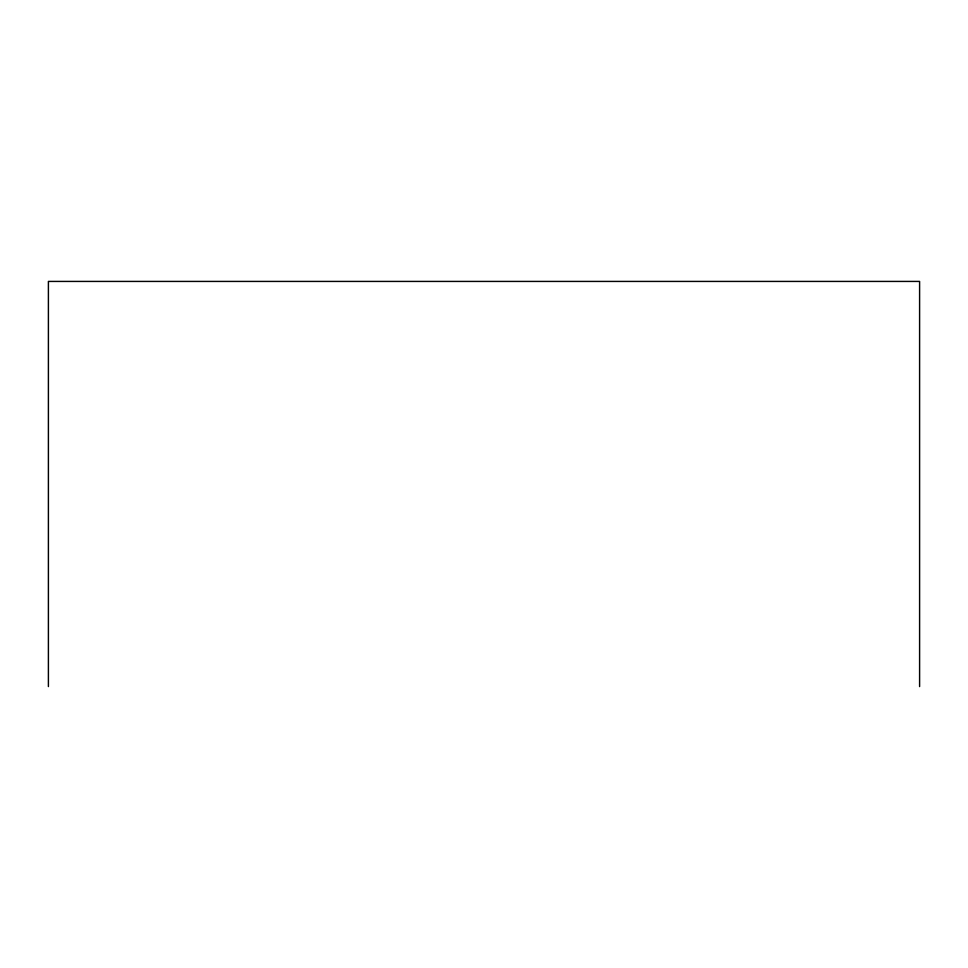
<?xml version="1.0" encoding="UTF-8"?>
<svg xmlns="http://www.w3.org/2000/svg" width="968" height="968" viewBox="0 0 968 968"><rect width="100%" height="100%" fill="white"/><g stroke="black" fill="none" stroke-linecap="round" stroke-linejoin="round"><path stroke-width="1.45" d="M919.6 686.578L919.6 281.422L48.4 281.422L48.4 686.578"/></g></svg>
